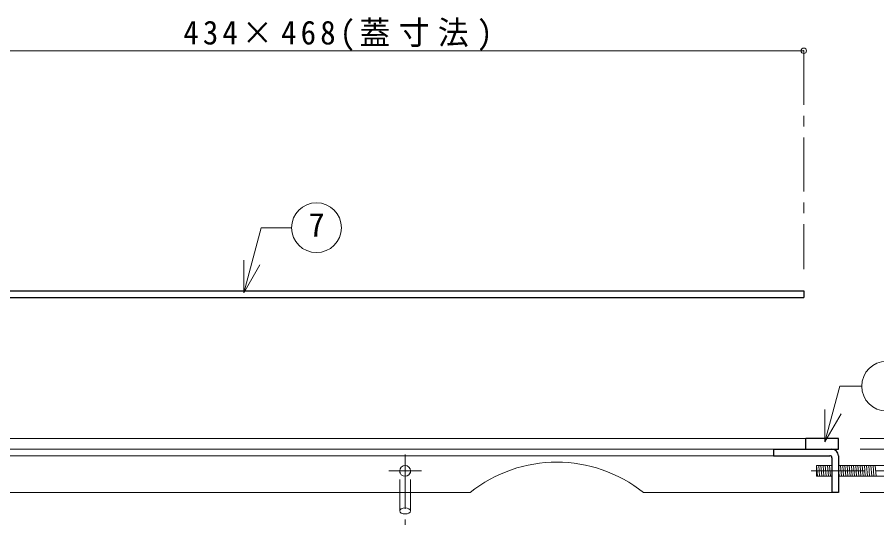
# Model space of a CAD drawing. Units: millimetres at full size, sheet at 1:5; details may follow other scales. Extents: x -1061 to 964, y -679 to 726.
# Drawn here: x -121.9 to 274.8, y -210.7 to 23.8 of the extents above; entities that cross this region are included whole.
import ezdxf
from ezdxf.enums import TextEntityAlignment as Align

# ---------------------------------------------------------------- set-up
doc = ezdxf.new("R2010")
doc.units = ezdxf.units.MM
doc.header["$LTSCALE"] = 5
doc.header["$PDMODE"] = 32
doc.header["$PDSIZE"] = 2.5
doc.linetypes.add('CHAIN1', pattern=[8, 5, -1, 1, -1])
doc.linetypes.add('DASHED1', pattern=[1.8, 1.2, -0.6])
doc.layers.add('0-0', color=4, linetype='Continuous', lineweight=9)
doc.styles.add('ＭＳ ゴシック', font='')
doc.styles.get('ＭＳ ゴシック').set_extended_font_data('MS Gothic')

msp = doc.modelspace()

# ---------------------------------------------------------------- linework, layer by layer
at = {"layer": '0-0', "linetype": 'CHAIN1'}
for p, q in [((241.099, 8.257), (241.099, -92.543)), ((267.099, -170.743), (357.099, -170.743)), ((57.099, -178.243), (57.099, -210.675)), ((267.099, -175.743), (357.099, -175.743)), ((64.599, -185.743), (49.599, -185.743)), ((309.494, -185.743), (241.998, -185.743)), ((267.099, -195.743), (357.099, -195.743))]:
    msp.add_line(p, q, dxfattribs=at)
at = {"layer": '0-0', "color": 7, "lineweight": 18}
for p, q in [((-17.403, -103.508), (-9.345, -73.436)), ((-9.345, -73.436), (4.722, -73.436)), ((-17.403, -103.508), (-17.403, -88.508)), ((-17.403, -103.508), (-9.903, -90.518)), ((250.853, -172.417), (257.762, -146.633)), ((257.762, -146.633), (267.834, -146.633)), ((250.853, -172.417), (250.853, -157.417)), ((250.853, -172.417), (258.353, -159.427)), ((-612.901, -175.743), (227.099, -175.743)), ((-612.901, -178.743), (227.099, -178.743)), ((246.998, -188.243), (246.998, -183.243)), ((254.099, -183.243), (246.998, -183.243)), ((309.494, -183.243), (257.099, -183.243)), ((254.099, -188.243), (246.998, -188.243)), ((309.494, -188.243), (257.099, -188.243))]:
    msp.add_line(p, q, dxfattribs=at)
at = {"layer": '0-0', "color": 5, "lineweight": 25}
for p, q in [((-192.901, -102.543), (241.099, -102.543)), ((241.099, -102.543), (241.099, -105.743)), ((-205.401, -105.743), (241.099, -105.743)), ((257.099, -170.743), (242.099, -170.743)), ((242.099, -175.743), (242.099, -170.743)), ((257.099, -175.743), (257.099, -170.743)), ((227.099, -175.743), (257.099, -175.743)), ((227.099, -175.743), (227.099, -178.743)), ((227.099, -178.743), (253.099, -178.743)), ((254.099, -179.743), (254.099, -195.743)), ((257.099, -178.743), (257.099, -195.743)), ((257.099, -195.743), (254.099, -195.743))]:
    msp.add_line(p, q, dxfattribs=at)
at = {"layer": '0-0'}
for p, q in [((242.099, -170.743), (-627.901, -170.743)), ((246.998, -183.243), (247.406, -188.243)), ((248.001, -183.243), (248.41, -188.243)), ((249.005, -183.243), (249.413, -188.243)), ((250.008, -183.243), (250.416, -188.243)), ((251.011, -183.243), (251.42, -188.243)), ((252.015, -183.243), (252.423, -188.243)), ((253.018, -183.243), (253.426, -188.243)), ((254.021, -183.243), (254.099, -184.199)), ((257.099, -184.076), (257.44, -188.243)), ((258.035, -183.243), (258.443, -188.243)), ((259.038, -183.243), (259.446, -188.243)), ((260.041, -183.243), (260.45, -188.243)), ((261.045, -183.243), (261.453, -188.243)), ((262.048, -183.243), (262.456, -188.243)), ((263.051, -183.243), (263.46, -188.243)), ((264.055, -183.243), (264.463, -188.243)), ((265.058, -183.243), (265.466, -188.243)), ((266.061, -183.243), (266.47, -188.243)), ((267.065, -183.243), (267.473, -188.243)), ((268.068, -183.243), (268.476, -188.243)), ((269.071, -183.243), (269.48, -188.243)), ((270.075, -183.243), (270.483, -188.243)), ((271.078, -183.243), (271.486, -188.243)), ((272.081, -183.243), (272.49, -188.243)), ((273.085, -183.243), (273.493, -188.243)), ((274.088, -183.243), (274.496, -188.243)), ((87.099, -195.743), (-639.901, -195.743)), ((54.599, -195.743), (54.599, -204.241)), ((59.599, -195.743), (59.599, -204.241)), ((254.099, -195.743), (167.099, -195.743))]:
    msp.add_line(p, q, dxfattribs=at)
at = {"layer": '0-0', "linetype": 'DASHED1'}
for p, q in [((54.599, -195.743), (54.599, -185.743)), ((59.599, -195.743), (59.599, -185.743))]:
    msp.add_line(p, q, dxfattribs=at)
at = {"layer": '0-0'}
msp.add_lwpolyline([(-626.901, 8.257), (-192.901, 8.257), (241.099, 8.257)], dxfattribs=at)
at = {"layer": '0-0', "color": 7, "lineweight": 18}
for centre in [(16.222, -73.436), (279.334, -146.633)]:
    msp.add_circle(centre, 11.5, dxfattribs=at)
at = {"layer": '0-0'}
msp.add_circle((57.099, -185.743), 2.5, dxfattribs=at)
at = {"layer": '0-0', "color": 5, "lineweight": 25}
for centre, radius in [((254.099, -178.743), 3), ((253.099, -179.743), 1)]:
    msp.add_arc(centre, radius, 0, 90, dxfattribs=at)
at = {"layer": '0-0'}
msp.add_arc((127.099, -245.886), 64.143, 51.41991, 128.58009, dxfattribs=at)
msp.add_ellipse((57.099, -204.231), major_axis=(2.5, 0), ratio=0.57, dxfattribs=at)
msp.add_point((241.099, 8.257), dxfattribs=at)

# ---------------------------------------------------------------- texts
at = {"layer": '0-0', "color": 7, "style": 'ＭＳ ゴシック'}
msp.add_text('7', height=11, dxfattribs=at).set_placement((12.472, -80.936), align=Align.BOTTOM_LEFT)
at = {"layer": '0-0', "color": 7, "insert": (-45.276, 8.257), "char_height": 11, "attachment_point": 7, "style": 'ＭＳ ゴシック'}
msp.add_mtext('\\T1.27;\\W0.95;434×468(蓋寸法)', dxfattribs=at)

doc.saveas('drawing.dxf')
